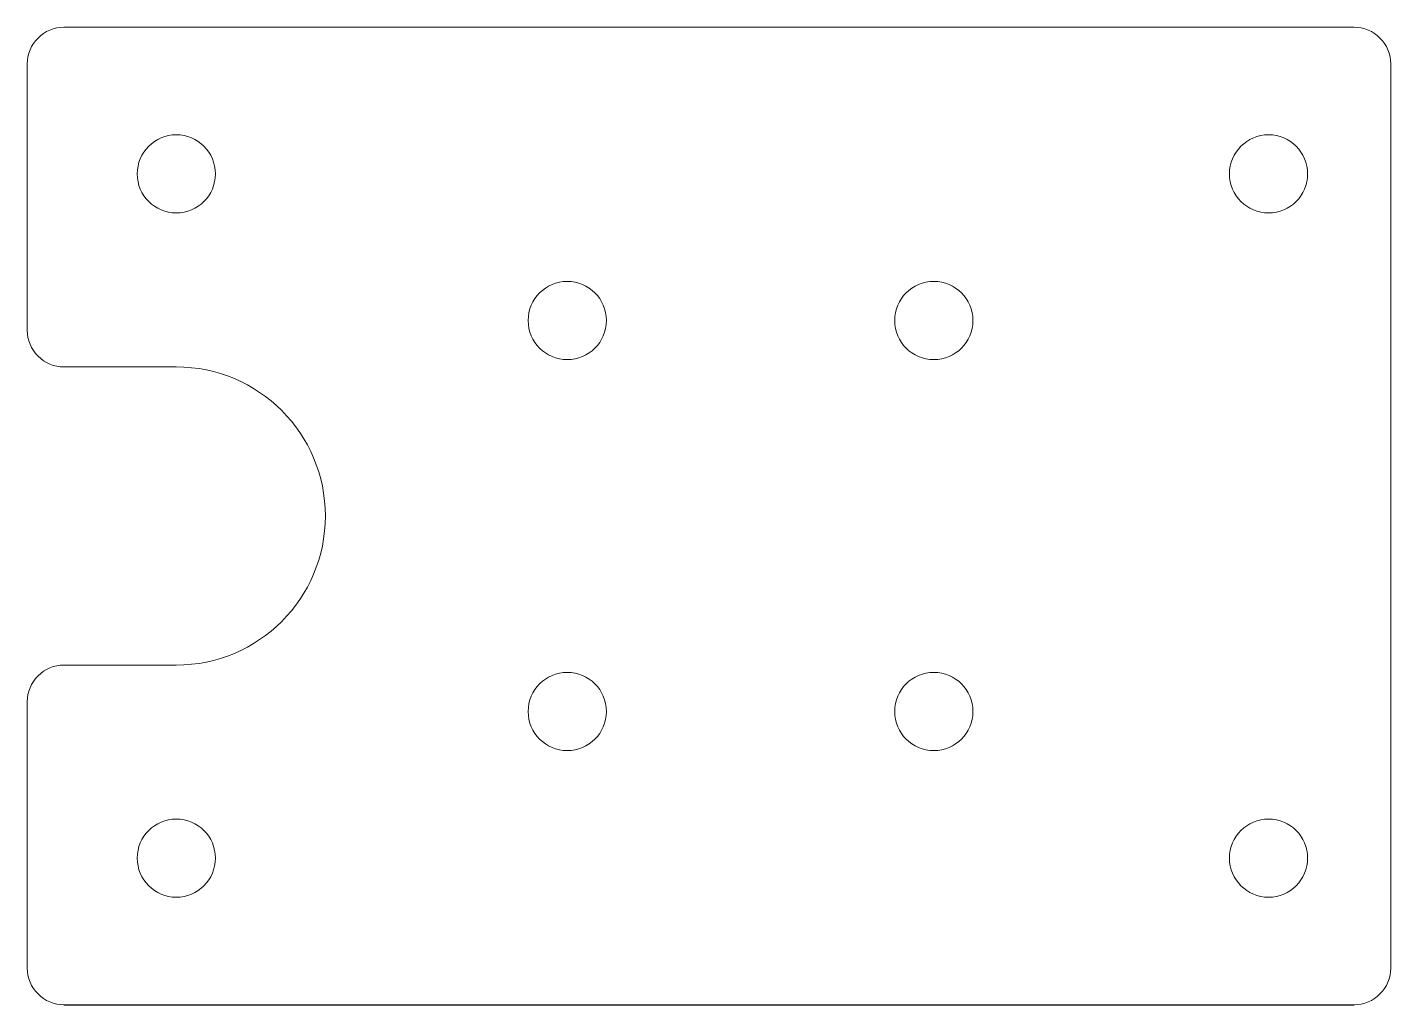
# Model space of a CAD drawing. Header units: millimetres. Extents: x 0 to 55.8, y 0 to 40.
import ezdxf

# ---------------------------------------------------------------- set-up
doc = ezdxf.new("R2010")
doc.units = ezdxf.units.MM

msp = doc.modelspace()

# ---------------------------------------------------------------- linework, layer by layer
msp.add_line((1.5, 0), (54.3, 0))
at = {"color": 7, "linetype": 'Continuous', "lineweight": 15}
msp.add_lwpolyline([(1.5, 0, -0.414214), (0, 1.5), (0, 12.4, -0.414214), (1.5, 13.9), (6.1, 13.9, 1), (6.1, 26.1), (1.5, 26.1, -0.414214), (0, 27.6), (0, 38.5, -0.414214), (1.5, 40), (54.3, 40, -0.414214), (55.8, 38.5), (55.8, 1.5, -0.414214), (54.3, 0)], format="xyb", dxfattribs=at)
for centre in [(6.1, 34), (50.8, 34), (22.1, 28), (37.1, 28), (22.1, 12), (37.1, 12), (6.1, 6), (50.8, 6)]:
    msp.add_circle(centre, 1.6, dxfattribs=at)

doc.saveas('drawing.dxf')
